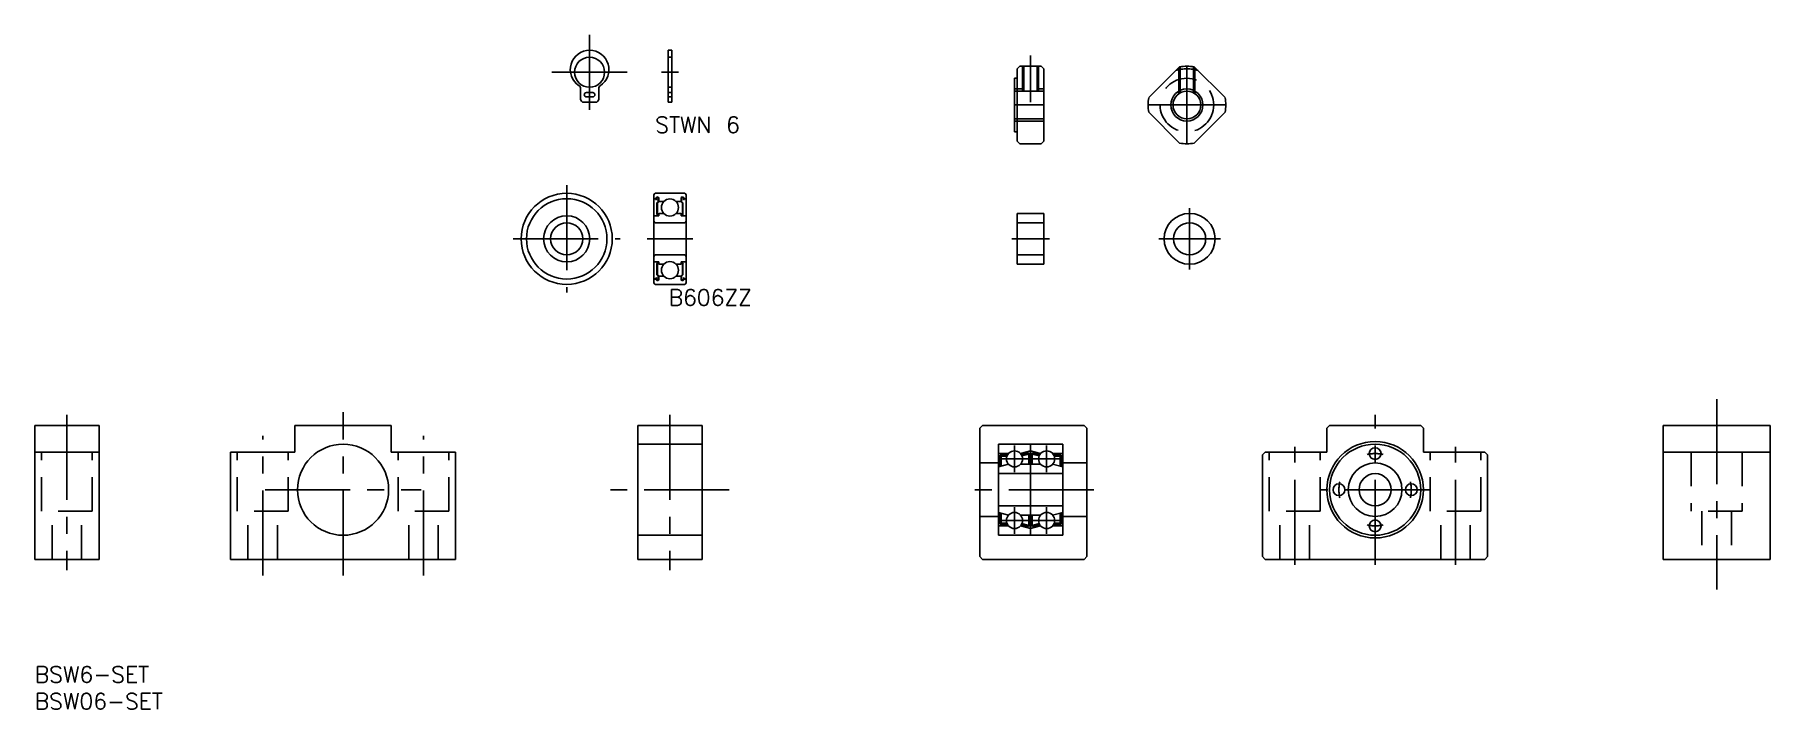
# Model space of a CAD drawing. Extents: x 0 to 324, y -8 to 118.
import ezdxf

# ---------------------------------------------------------------- set-up
doc = ezdxf.new("R2010")
doc.units = 0
doc.header["$LTSCALE"] = 0.5
doc.linetypes.add('CENTER', pattern=[50.8, 31.75, -6.35, 6.35, -6.35])
doc.linetypes.add('DASHED', pattern=[19.05, 12.7, -6.35])
doc.layers.get('0').update_dxf_attribs({"linetype": 'CONTINUOUS'})
for name, color, linetype in [('MSM_CENTER', 1, 'CENTER'), ('MSM_CONTINUOUS', 7, 'CONTINUOUS'), ('MSM_DASHED', 4, 'DASHED'), ('MSM_NARROW', 5, 'CONTINUOUS'), ('MSM_PART_NUMBER', 7, 'CONTINUOUS')]:
    doc.layers.add(name, color=color, linetype=linetype)
doc.styles.get("Standard").update_dxf_attribs({"font": 'txt.shx', "height": 3, "bigfont": 'bigfont.shx'})

# ---------------------------------------------------------------- blocks, each defined once
blk = doc.blocks.new('*U4')
at = {"layer": 'MSM_PART_NUMBER'}
blk.add_text('BSW6-SET', height=3, dxfattribs=at).set_placement((0, -3))
blk = doc.blocks.new('*U5')
at = {"layer": 'MSM_PART_NUMBER'}
blk.add_text('BSW06-SET', height=3, dxfattribs=at).set_placement((0, -8))

msp = doc.modelspace()

# ---------------------------------------------------------------- linework, layer by layer
for p, q in [((118.19, 115.04), (118.19, 105.34)), ((118.19, 115.04), (118.89, 115.04)), ((118.89, 115.04), (118.89, 105.34)), ((101.84, 107.92), (101.84, 105.94)), ((102.94, 107.14), (104.14, 107.14)), ((103.54, 108.14), (103.54, 107.14)), ((105.24, 107.92), (105.24, 105.94)), ((102.44, 105.34), (104.64, 105.34)), ((102.94, 106.34), (104.14, 106.34)), ((103.54, 106.34), (103.54, 105.34)), ((118.19, 105.34), (118.89, 105.34)), ((115.54, 71.64), (115.54, 88.04)), ((115.54, 87.44), (115.64, 87.34)), ((115.84, 88.34), (121.24, 88.34)), ((115.85, 87.34), (115.95, 87.52)), ((115.96, 87.28), (116.06, 87.45)), ((121.12, 87.28), (121.01, 87.45)), ((121.22, 87.34), (121.12, 87.52)), ((121.54, 87.44), (121.44, 87.34)), ((121.54, 71.64), (121.54, 88.04)), ((115.64, 87.34), (115.85, 87.34)), ((115.9, 87.17), (116.01, 87.11)), ((116.07, 87.22), (115.96, 87.28)), ((116.01, 87.11), (116.07, 87.22)), ((116.35, 86.79), (116.1, 86.54)), ((116.1, 86.54), (116.1, 84.49)), ((116.48, 86.74), (116.23, 86.49)), ((116.23, 84.49), (116.23, 86.49)), ((116.42, 84.49), (116.23, 84.49)), ((116.23, 84.36), (116.42, 84.36)), ((116.35, 87.38), (116.35, 86.79)), ((116.42, 84.36), (116.42, 84.49)), ((116.48, 87.38), (116.48, 86.74)), ((116.48, 86.89), (116.58, 86.79)), ((116.48, 84.49), (116.58, 84.59)), ((116.48, 84.14), (116.48, 84.49)), ((116.58, 86.79), (117.39, 86.79)), ((116.58, 84.59), (117.39, 84.59)), ((120.5, 86.79), (119.68, 86.79)), ((120.5, 84.59), (119.68, 84.59)), ((120.6, 86.89), (120.5, 86.79)), ((120.6, 84.49), (120.5, 84.59)), ((120.6, 87.38), (120.6, 86.74)), ((120.6, 86.74), (120.85, 86.49)), ((120.6, 84.14), (120.6, 84.49)), ((120.66, 84.36), (120.66, 84.49)), ((120.66, 84.49), (120.85, 84.49)), ((120.85, 84.36), (120.66, 84.36)), ((120.72, 87.38), (120.72, 86.79)), ((120.72, 86.79), (120.97, 86.54)), ((120.85, 84.49), (120.85, 86.49)), ((120.97, 86.54), (120.97, 84.49)), ((121.01, 87.22), (121.12, 87.28)), ((121.07, 87.11), (121.01, 87.22)), ((121.18, 87.17), (121.07, 87.11)), ((121.44, 87.34), (121.22, 87.34)), ((115.54, 84.04), (115.64, 84.14)), ((115.64, 84.14), (116.48, 84.14)), ((121.24, 82.84), (115.84, 82.84)), ((121.44, 84.14), (120.6, 84.14)), ((121.54, 84.04), (121.44, 84.14)), ((115.54, 75.64), (115.64, 75.54)), ((115.64, 75.54), (116.48, 75.54)), ((121.24, 76.84), (115.84, 76.84)), ((116.1, 73.15), (116.1, 75.2)), ((116.23, 75.32), (116.42, 75.32)), ((116.23, 75.2), (116.23, 73.2)), ((116.42, 75.2), (116.23, 75.2)), ((116.42, 75.32), (116.42, 75.2)), ((116.48, 75.54), (116.48, 75.19)), ((116.48, 75.19), (116.58, 75.09)), ((116.58, 75.09), (117.39, 75.09)), ((120.5, 75.09), (119.68, 75.09)), ((120.6, 75.19), (120.5, 75.09)), ((120.6, 75.54), (120.6, 75.19)), ((121.44, 75.54), (120.6, 75.54)), ((120.66, 75.32), (120.66, 75.2)), ((120.85, 75.32), (120.66, 75.32)), ((120.66, 75.2), (120.85, 75.2)), ((120.85, 75.2), (120.85, 73.2)), ((120.97, 73.15), (120.97, 75.2)), ((121.54, 75.64), (121.44, 75.54)), ((115.54, 72.24), (115.64, 72.34)), ((115.64, 72.34), (115.85, 72.34)), ((115.84, 71.34), (121.24, 71.34)), ((115.85, 72.34), (115.95, 72.17)), ((115.9, 72.52), (116.01, 72.58)), ((116.07, 72.47), (115.96, 72.41)), ((115.96, 72.41), (116.06, 72.23)), ((116.01, 72.58), (116.07, 72.47)), ((116.35, 72.89), (116.1, 73.15)), ((116.48, 72.95), (116.23, 73.2)), ((116.35, 72.31), (116.35, 72.89)), ((116.48, 72.31), (116.48, 72.95)), ((116.48, 72.79), (116.58, 72.89)), ((116.58, 72.89), (117.39, 72.89)), ((120.5, 72.89), (119.68, 72.89)), ((120.6, 72.79), (120.5, 72.89)), ((120.6, 72.95), (120.85, 73.2)), ((120.6, 72.31), (120.6, 72.95)), ((120.72, 72.89), (120.97, 73.15)), ((120.72, 72.31), (120.72, 72.89)), ((121.07, 72.58), (121.01, 72.47)), ((121.01, 72.47), (121.12, 72.41)), ((121.12, 72.41), (121.01, 72.23)), ((121.18, 72.52), (121.07, 72.58)), ((121.22, 72.34), (121.12, 72.17)), ((121.44, 72.34), (121.22, 72.34)), ((121.54, 72.24), (121.44, 72.34)), ((323.86, 40), (303.86, 40))]:
    msp.add_line(p, q)
for centre, radius in [((103.54, 110.94), 2.8), ((99.27, 79.84), 8.5), ((99.27, 79.84), 7.5), ((118.54, 85.69), 1.59), ((99.27, 79.84), 4.3), ((99.27, 79.84), 3), ((118.54, 73.99), 1.59)]:
    msp.add_circle(centre, radius)
for centre, radius, start, end in [((103.54, 111.44), 3.6, 302.8505, 237.1495), ((101.24, 107.92), 0.6, 0, 54.9004), ((102.94, 106.74), 0.4, 90, 270), ((104.14, 106.74), 0.4, 270, 90), ((105.84, 107.92), 0.6, 125.0996, 180), ((102.44, 105.94), 0.6, 180, 270), ((104.64, 105.94), 0.6, 270, 0), ((115.84, 88.04), 0.3, 90, 180), ((116.2, 87.38), 0.282, 0, 150.0017), ((116.2, 87.38), 0.156, 0, 150.0019), ((120.88, 87.38), 0.282, 29.9983, 180), ((120.88, 87.38), 0.156, 29.9981, 180), ((121.24, 88.04), 0.3, 0, 90), ((115.96, 87.28), 0.126, 149.9926, 240.0026), ((116.23, 84.49), 0.126, 180.0001, 270), ((120.85, 84.49), 0.126, 270, 359.9999), ((121.12, 87.28), 0.126, 299.9974, 30.0074), ((115.84, 83.14), 0.3, 180, 270), ((121.24, 83.14), 0.3, 270, 0), ((115.84, 76.54), 0.3, 90, 180), ((116.23, 75.2), 0.126, 90, 179.9999), ((120.85, 75.2), 0.126, 0.0001, 90), ((121.24, 76.54), 0.3, 0, 90), ((115.84, 71.64), 0.3, 180, 270), ((115.96, 72.41), 0.126, 119.9974, 210.0074), ((116.2, 72.31), 0.282, 209.9983, 0), ((116.2, 72.31), 0.156, 209.9981, 0), ((120.88, 72.31), 0.282, 180, 330.0017), ((120.88, 72.31), 0.156, 180, 330.0019), ((121.12, 72.41), 0.126, 329.9926, 60.0026), ((121.24, 71.64), 0.3, 270, 0)]:
    msp.add_arc(centre, radius, start, end)
at = {"layer": 'MSM_CENTER'}
for p, q in [((103.54, 117.96), (103.54, 103.92)), ((185.83, 114.08), (185.83, 105.33)), ((96.52, 110.94), (110.55, 110.94)), ((116.95, 110.94), (120.16, 110.94)), ((215, 112.08), (215, 97.58)), ((188.33, 104.83), (182.83, 104.83)), ((222.25, 104.83), (207.75, 104.83)), ((99.27, 89.84), (99.27, 69.84)), ((215.5, 85.59), (215.5, 74.09)), ((89.27, 79.84), (109.27, 79.84)), ((114.3, 79.84), (122.78, 79.84)), ((189.33, 79.84), (182.33, 79.84)), ((221.25, 79.84), (209.75, 79.84)), ((313.86, 49.93), (313.86, 14.4)), ((6, 47), (6, 18)), ((57.54, 16.99), (57.54, 47.45)), ((118.54, 47), (118.54, 18)), ((250.12, 19), (250.12, 47)), ((42.54, 16.99), (42.54, 43.08)), ((72.54, 16.99), (72.54, 43.08)), ((182.83, 41.25), (182.83, 36.25)), ((188.83, 41.25), (188.83, 36.25)), ((235.12, 19), (235.12, 41)), ((265.12, 19), (265.12, 41)), ((191.83, 38.75), (179.83, 38.75)), ((42.99, 33), (72.09, 33)), ((129.61, 33), (107.47, 33)), ((197.65, 33), (175.33, 33)), ((260.37, 33), (239.87, 33)), ((182.83, 24.75), (182.83, 29.75)), ((188.83, 24.75), (188.83, 29.75)), ((191.83, 27.25), (179.83, 27.25))]:
    msp.add_line(p, q, dxfattribs=at)
for centre, start, end in [((215, 104.83), 72.102, 107.898), ((250.12, 33), 77.1604, 102.8396), ((250.12, 33), 167.1604, 192.8396), ((250.12, 33), 347.1604, 12.8396), ((250.12, 33), 257.1604, 282.8396)]:
    msp.add_arc(centre, 6.75, start, end, dxfattribs=at)
at = {"layer": 'MSM_CONTINUOUS'}
for p, q in [((183.83, 112.08), (183.33, 111.58)), ((183.33, 111.58), (183.33, 98.08)), ((183.83, 112.08), (187.83, 112.08)), ((187.83, 112.08), (188.33, 111.58)), ((188.33, 111.58), (188.33, 98.08)), ((207.88, 106.2), (213.63, 111.95)), ((222.12, 106.2), (216.36, 111.95)), ((182.83, 109.83), (183.33, 109.83)), ((182.83, 109.83), (182.83, 99.83)), ((213.63, 97.71), (207.88, 103.47)), ((216.36, 97.71), (222.12, 103.47)), ((182.83, 99.83), (183.33, 99.83)), ((183.83, 97.58), (183.33, 98.08)), ((183.83, 97.58), (187.83, 97.58)), ((188.33, 98.08), (187.83, 97.58)), ((183.33, 84.59), (188.33, 84.59)), ((183.33, 84.59), (183.33, 75.09)), ((188.33, 84.59), (188.33, 75.09)), ((188.33, 84.59), (188.33, 75.09)), ((183.33, 75.09), (188.33, 75.09)), ((0, 20), (0, 45)), ((12, 45), (0, 45)), ((12, 20), (12, 45)), ((66.54, 45), (48.54, 45)), ((48.54, 40), (48.54, 45)), ((66.54, 40), (66.54, 45)), ((112.54, 20), (112.54, 45)), ((124.54, 45), (112.54, 45)), ((124.54, 20), (124.54, 45)), ((176.83, 45), (176.33, 44.5)), ((176.33, 44.5), (176.33, 20.5)), ((176.83, 45), (195.83, 45)), ((195.83, 45), (196.33, 44.5)), ((196.33, 44.5), (196.33, 20.5)), ((241.62, 45), (241.12, 44.5)), ((241.12, 40), (241.12, 44.5)), ((258.62, 45), (241.62, 45)), ((258.62, 45), (259.12, 44.5)), ((259.12, 40), (259.12, 44.5)), ((323.86, 45), (303.86, 45)), ((303.86, 20), (303.86, 45)), ((323.86, 20), (323.86, 45)), ((12, 40), (0, 40)), ((36.54, 40), (36.54, 20)), ((48.54, 40), (36.54, 40)), ((78.54, 40), (66.54, 40)), ((78.54, 20), (78.54, 40)), ((124.54, 41.5), (112.54, 41.5)), ((191.83, 41.5), (179.83, 41.5)), ((179.83, 41.5), (179.83, 24.5)), ((181.71, 39.75), (179.83, 39.75)), ((181.5, 39.45), (180.13, 39.45)), ((180.13, 37.38), (180.13, 39.45)), ((181.41, 39.25), (180.33, 39.25)), ((180.33, 37.38), (180.33, 39.25)), ((183.95, 39.75), (185.83, 40.25)), ((184.13, 39.49), (185.53, 39.86)), ((184.22, 39.31), (185.53, 39.66)), ((185.53, 39.86), (185.53, 37.75)), ((185.83, 41.5), (185.83, 24.5)), ((187.71, 39.75), (185.83, 40.25)), ((186.13, 39.86), (186.13, 37.75)), ((187.52, 39.49), (186.13, 39.86)), ((187.43, 39.31), (186.13, 39.66)), ((189.95, 39.75), (191.83, 39.75)), ((190.15, 39.45), (191.53, 39.45)), ((190.24, 39.25), (191.33, 39.25)), ((191.33, 37.38), (191.33, 39.25)), ((191.53, 37.38), (191.53, 39.45)), ((191.83, 41.5), (191.83, 24.5)), ((229.62, 40), (229.12, 39.5)), ((229.12, 20.5), (229.12, 39.5)), ((241.12, 40), (229.62, 40)), ((270.62, 40), (259.12, 40)), ((271.12, 39.5), (270.62, 40)), ((271.12, 20.5), (271.12, 39.5)), ((176.33, 38), (179.83, 38)), ((181.71, 37.75), (179.83, 37.25)), ((191.83, 36), (179.83, 36)), ((183.95, 37.75), (187.71, 37.75)), ((189.95, 37.75), (191.83, 37.25)), ((191.83, 38), (196.33, 38)), ((191.83, 30), (179.83, 30)), ((176.33, 28), (179.83, 28)), ((181.71, 28.25), (179.83, 28.75)), ((181.71, 26.25), (179.83, 26.25)), ((180.13, 28.67), (180.13, 26.55)), ((181.5, 26.55), (180.13, 26.55)), ((180.33, 28.62), (180.33, 26.75)), ((181.41, 26.75), (180.33, 26.75)), ((187.71, 28.25), (183.95, 28.25)), ((183.95, 26.25), (185.83, 25.75)), ((184.13, 26.51), (185.53, 26.14)), ((184.22, 26.69), (185.53, 26.34)), ((185.53, 26.14), (185.53, 28.25)), ((187.71, 26.25), (185.83, 25.75)), ((186.13, 26.14), (186.13, 28.25)), ((187.43, 26.69), (186.13, 26.34)), ((187.52, 26.51), (186.13, 26.14)), ((189.95, 28.25), (191.83, 28.75)), ((189.95, 26.25), (191.83, 26.25)), ((190.15, 26.55), (191.53, 26.55)), ((190.24, 26.75), (191.33, 26.75)), ((191.33, 28.62), (191.33, 26.75)), ((191.53, 28.67), (191.53, 26.55)), ((191.83, 28), (196.33, 28)), ((124.54, 24.5), (112.54, 24.5)), ((191.83, 24.5), (179.83, 24.5)), ((12, 20), (0, 20)), ((78.54, 20), (36.54, 20)), ((124.54, 20), (112.54, 20)), ((176.33, 20.5), (176.83, 20)), ((176.83, 20), (195.83, 20)), ((196.33, 20.5), (195.83, 20)), ((229.12, 20.5), (229.62, 20)), ((270.62, 20), (229.62, 20)), ((270.62, 20), (271.12, 20.5)), ((323.86, 20), (303.86, 20))]:
    msp.add_line(p, q, dxfattribs=at)
for centre, radius in [((215, 104.83), 2.59), ((215.5, 79.84), 4.75), ((215.5, 79.84), 3), ((57.54, 33), 8.5), ((182.83, 38.75), 1.5), ((188.83, 38.75), 1.5), ((250.12, 33), 9), ((250.12, 33), 8.5), ((250.12, 39.75), 1.1), ((250.12, 33), 5), ((250.12, 33), 3), ((243.37, 33), 1.1), ((256.87, 33), 1.1), ((182.83, 27.25), 1.5), ((188.83, 27.25), 1.5), ((250.12, 26.25), 1.1)]:
    msp.add_circle(centre, radius, dxfattribs=at)
for start, end in [(79.1484, 100.8516), (169.1484, 190.8516), (349.1484, 10.8516), (259.1484, 280.8516)]:
    msp.add_arc((215, 104.83), 7.25, start, end, dxfattribs=at)
at = {"layer": 'MSM_DASHED'}
for p, q in [((118.19, 113.74), (118.89, 113.74)), ((184.33, 112.08), (184.33, 107.43)), ((184.6, 112.08), (184.6, 107.43)), ((187.06, 112.08), (187.06, 107.43)), ((187.33, 112.08), (187.33, 107.43)), ((213.5, 111.82), (213.5, 106.95)), ((213.77, 111.98), (213.77, 107.12)), ((216.23, 111.98), (216.23, 107.12)), ((216.5, 111.82), (216.5, 106.95)), ((118.19, 108.14), (118.89, 108.14)), ((118.19, 107.14), (118.89, 107.14)), ((182.83, 107.83), (184.33, 107.83)), ((182.83, 107.43), (188.33, 107.43)), ((187.33, 107.83), (188.33, 107.83)), ((118.19, 106.34), (118.89, 106.34)), ((182.83, 102.24), (188.33, 102.24)), ((182.83, 101.83), (188.33, 101.83)), ((183.33, 82.84), (188.33, 82.84)), ((183.33, 76.84), (188.33, 76.84)), ((1.25, 29), (1.25, 40)), ((10.75, 29), (10.75, 40)), ((37.79, 29), (37.79, 40)), ((47.29, 29), (47.29, 40)), ((67.79, 29), (67.79, 40)), ((77.29, 29), (77.29, 40)), ((230.37, 29), (230.37, 40)), ((239.87, 29), (239.87, 40)), ((260.37, 29), (260.37, 40)), ((269.87, 29), (269.87, 40)), ((309.11, 40), (309.11, 29)), ((318.61, 40), (318.61, 29)), ((10.75, 29), (1.25, 29)), ((3.25, 20), (3.25, 29)), ((8.75, 20), (8.75, 29)), ((47.29, 29), (37.79, 29)), ((39.79, 20), (39.79, 29)), ((45.29, 20), (45.29, 29)), ((77.29, 29), (67.79, 29)), ((69.79, 20), (69.79, 29)), ((75.29, 20), (75.29, 29)), ((239.87, 29), (230.37, 29)), ((232.37, 20), (232.37, 29)), ((237.87, 20), (237.87, 29)), ((269.87, 29), (260.37, 29)), ((262.37, 20), (262.37, 29)), ((267.87, 20), (267.87, 29)), ((318.61, 29), (309.11, 29)), ((311.11, 29), (311.11, 20)), ((316.61, 29), (316.61, 20))]:
    msp.add_line(p, q, dxfattribs=at)
msp.add_circle((215, 104.83), 5, dxfattribs=at)
at = {"layer": 'MSM_NARROW'}
msp.add_circle((215, 104.83), 3, dxfattribs=at)

# ---------------------------------------------------------------- block references
at = {"layer": 'MSM_CONTINUOUS'}
for name in ['*U4', '*U5']:
    msp.add_blockref(name, (0, 0), dxfattribs=at)

# ---------------------------------------------------------------- texts
at = {"layer": 'MSM_PART_NUMBER'}
for s, p in [('STWN 6', (115.79, 99.64)), ('B606ZZ', (118.29, 67.38))]:
    msp.add_text(s, height=3, dxfattribs=at).set_placement(p)

doc.saveas('drawing.dxf')
